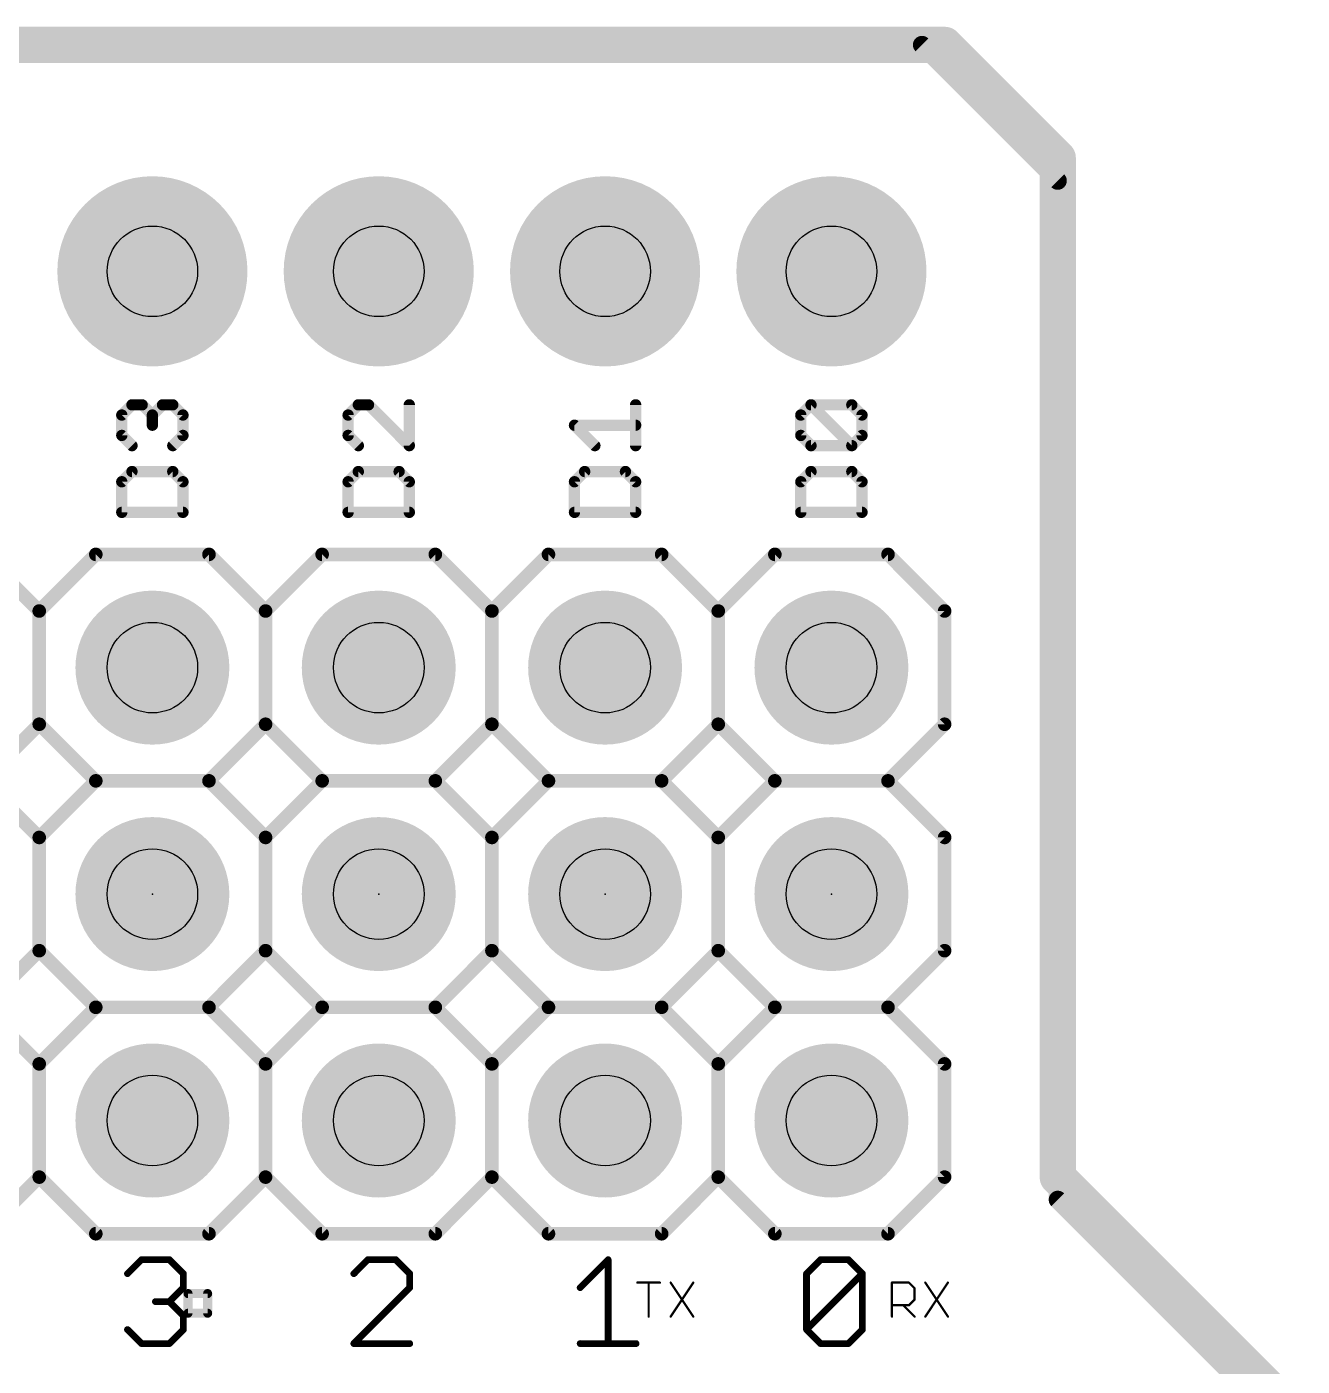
# Model space of a CAD drawing. Extents: x 45.5 to 117.9, y 20.2 to 75.1.
# Drawn here: x 102.73 to 117.04, y 60.11 to 75.13 of the extents above; entities that cross this region are included whole.
import ezdxf

# ---------------------------------------------------------------- set-up
doc = ezdxf.new("R2010")
doc.units = 0
for name, color, linetype in [('17', 82, 'CONTINUOUS'), ('20', 7, 'CONTINUOUS'), ('21', 253, 'CONTINUOUS'), ('23', 7, 'CONTINUOUS'), ('25', 253, 'CONTINUOUS'), ('29', 253, 'CONTINUOUS'), ('30', 253, 'CONTINUOUS'), ('44', 253, 'CONTINUOUS'), ('51', 253, 'CONTINUOUS')]:
    doc.layers.add(name, color=color, linetype=linetype)

# ---------------------------------------------------------------- blocks, each defined once
blk = doc.blocks.new('RECT')
blk.add_solid([(-0.5, -0.5), (0.5, -0.5), (-0.5, 0.5), (0.5, 0.5)])
blk = doc.blocks.new('ROUNDP')
at = {"const_width": 0.5}
blk.add_lwpolyline([(0, -0.25, 1), (0, 0.25, 1), (0, -0.25)], format="xyb", dxfattribs=at)

msp = doc.modelspace()

# ---------------------------------------------------------------- linework, layer by layer
at = {"layer": '20', "const_width": 0.4064}
for points in [[(49.8475, 74.93), (113.03, 74.93)], [(113.03, 74.93), (114.3, 73.66)], [(114.3, 73.66), (114.3, 62.23)], [(114.3, 62.23), (116.84, 59.69)]]:
    msp.add_lwpolyline(points, dxfattribs=at)
at = {"layer": '20', "const_width": 0.2032}
for points in [[(113.1018, 75.0018, 1), (112.9582, 74.8582)], [(113.03, 74.8284, 1), (113.03, 75.0316)], [(114.4016, 73.66, 1), (114.1984, 73.66)], [(114.2282, 73.5882, 1), (114.3718, 73.7318)], [(114.3718, 62.3018, 1), (114.2282, 62.1582)], [(114.1984, 62.23, 1), (114.4016, 62.23)]]:
    msp.add_lwpolyline(points, format="xyb", dxfattribs=at)
at = {"layer": '21', "const_width": 0.1524}
for points in [[(102.235, 69.215), (102.87, 68.58)], [(102.87, 68.58), (103.505, 69.215)], [(103.505, 69.215), (104.775, 69.215)], [(104.775, 69.215), (105.41, 68.58)], [(105.41, 68.58), (106.045, 69.215)], [(106.045, 69.215), (107.315, 69.215)], [(107.315, 69.215), (107.95, 68.58)], [(107.95, 68.58), (108.585, 69.215)], [(108.585, 69.215), (109.855, 69.215)], [(109.855, 69.215), (110.49, 68.58)], [(110.49, 68.58), (111.125, 69.215)], [(111.125, 69.215), (112.395, 69.215)], [(112.395, 69.215), (113.03, 68.58)], [(102.87, 67.31), (102.87, 68.58)], [(102.87, 68.58), (102.87, 67.31)], [(105.41, 67.31), (105.41, 68.58)], [(105.41, 68.58), (105.41, 67.31)], [(107.95, 67.31), (107.95, 68.58)], [(107.95, 68.58), (107.95, 67.31)], [(110.49, 67.31), (110.49, 68.58)], [(110.49, 68.58), (110.49, 67.31)], [(113.03, 68.58), (113.03, 67.31)], [(102.87, 67.31), (102.235, 66.675)], [(103.505, 66.675), (102.87, 67.31)], [(105.41, 67.31), (104.775, 66.675)], [(106.045, 66.675), (105.41, 67.31)], [(107.95, 67.31), (107.315, 66.675)], [(108.585, 66.675), (107.95, 67.31)], [(110.49, 67.31), (109.855, 66.675)], [(111.125, 66.675), (110.49, 67.31)], [(113.03, 67.31), (112.395, 66.675)], [(102.235, 66.675), (102.87, 66.04)], [(102.87, 66.04), (103.505, 66.675)], [(103.505, 66.675), (104.775, 66.675)], [(104.775, 66.675), (105.41, 66.04)], [(105.41, 66.04), (106.045, 66.675)], [(106.045, 66.675), (107.315, 66.675)], [(107.315, 66.675), (107.95, 66.04)], [(107.95, 66.04), (108.585, 66.675)], [(108.585, 66.675), (109.855, 66.675)], [(109.855, 66.675), (110.49, 66.04)], [(110.49, 66.04), (111.125, 66.675)], [(111.125, 66.675), (112.395, 66.675)], [(112.395, 66.675), (113.03, 66.04)], [(102.87, 64.77), (102.87, 66.04)], [(102.87, 66.04), (102.87, 64.77)], [(105.41, 64.77), (105.41, 66.04)], [(105.41, 66.04), (105.41, 64.77)], [(107.95, 64.77), (107.95, 66.04)], [(107.95, 66.04), (107.95, 64.77)], [(110.49, 64.77), (110.49, 66.04)], [(110.49, 66.04), (110.49, 64.77)], [(113.03, 66.04), (113.03, 64.77)], [(102.87, 64.77), (102.235, 64.135)], [(103.505, 64.135), (102.87, 64.77)], [(105.41, 64.77), (104.775, 64.135)], [(106.045, 64.135), (105.41, 64.77)], [(107.95, 64.77), (107.315, 64.135)], [(108.585, 64.135), (107.95, 64.77)], [(110.49, 64.77), (109.855, 64.135)], [(111.125, 64.135), (110.49, 64.77)], [(113.03, 64.77), (112.395, 64.135)], [(102.235, 64.135), (102.87, 63.5)], [(102.87, 63.5), (103.505, 64.135)], [(103.505, 64.135), (104.775, 64.135)], [(104.775, 64.135), (105.41, 63.5)], [(105.41, 63.5), (106.045, 64.135)], [(106.045, 64.135), (107.315, 64.135)], [(107.315, 64.135), (107.95, 63.5)], [(107.95, 63.5), (108.585, 64.135)], [(108.585, 64.135), (109.855, 64.135)], [(109.855, 64.135), (110.49, 63.5)], [(110.49, 63.5), (111.125, 64.135)], [(111.125, 64.135), (112.395, 64.135)], [(112.395, 64.135), (113.03, 63.5)], [(102.87, 62.23), (102.87, 63.5)], [(102.87, 63.5), (102.87, 62.23)], [(105.41, 62.23), (105.41, 63.5)], [(105.41, 63.5), (105.41, 62.23)], [(107.95, 62.23), (107.95, 63.5)], [(107.95, 63.5), (107.95, 62.23)], [(110.49, 62.23), (110.49, 63.5)], [(110.49, 63.5), (110.49, 62.23)], [(113.03, 63.5), (113.03, 62.23)], [(102.235, 61.595), (102.87, 62.23)], [(102.87, 62.23), (103.505, 61.595)], [(104.775, 61.595), (105.41, 62.23)], [(105.41, 62.23), (106.045, 61.595)], [(107.315, 61.595), (107.95, 62.23)], [(107.95, 62.23), (108.585, 61.595)], [(109.855, 61.595), (110.49, 62.23)], [(110.49, 62.23), (111.125, 61.595)], [(112.395, 61.595), (113.03, 62.23)], [(103.505, 61.595), (104.775, 61.595)], [(106.045, 61.595), (107.315, 61.595)], [(108.585, 61.595), (109.855, 61.595)], [(111.125, 61.595), (112.395, 61.595)]]:
    msp.add_lwpolyline(points, dxfattribs=at)
at = {"layer": '21', "const_width": 0.0762}
for points in [[(103.505, 69.2531, 1), (103.505, 69.1769)], [(103.5319, 69.1881, 1), (103.4781, 69.2419)], [(104.8019, 69.2419, 1), (104.7481, 69.1881)], [(104.775, 69.1769, 1), (104.775, 69.2531)], [(106.045, 69.2531, 1), (106.045, 69.1769)], [(106.0719, 69.1881, 1), (106.0181, 69.2419)], [(107.3419, 69.2419, 1), (107.2881, 69.1881)], [(107.315, 69.1769, 1), (107.315, 69.2531)], [(108.585, 69.2531, 1), (108.585, 69.1769)], [(108.6119, 69.1881, 1), (108.5581, 69.2419)], [(109.8819, 69.2419, 1), (109.8281, 69.1881)], [(109.855, 69.1769, 1), (109.855, 69.2531)], [(111.125, 69.2531, 1), (111.125, 69.1769)], [(111.1519, 69.1881, 1), (111.0981, 69.2419)], [(112.4219, 69.2419, 1), (112.3681, 69.1881)], [(112.395, 69.1769, 1), (112.395, 69.2531)], [(102.9081, 68.58, 1), (102.8319, 68.58)], [(102.9081, 68.58, 1), (102.8319, 68.58)], [(102.8431, 68.6069, 1), (102.8969, 68.5531)], [(102.8431, 68.5531, 1), (102.8969, 68.6069)], [(105.4481, 68.58, 1), (105.3719, 68.58)], [(105.4481, 68.58, 1), (105.3719, 68.58)], [(105.3831, 68.6069, 1), (105.4369, 68.5531)], [(105.3831, 68.5531, 1), (105.4369, 68.6069)], [(107.9881, 68.58, 1), (107.9119, 68.58)], [(107.9881, 68.58, 1), (107.9119, 68.58)], [(107.9231, 68.6069, 1), (107.9769, 68.5531)], [(107.9231, 68.5531, 1), (107.9769, 68.6069)], [(110.5281, 68.58, 1), (110.4519, 68.58)], [(110.5281, 68.58, 1), (110.4519, 68.58)], [(110.4631, 68.6069, 1), (110.5169, 68.5531)], [(110.4631, 68.5531, 1), (110.5169, 68.6069)], [(113.0681, 68.58, 1), (112.9919, 68.58)], [(113.0031, 68.5531, 1), (113.0569, 68.6069)], [(102.8319, 67.31, 1), (102.9081, 67.31)], [(102.8319, 67.31, 1), (102.9081, 67.31)], [(102.8969, 67.3369, 1), (102.8431, 67.2831)], [(102.8969, 67.2831, 1), (102.8431, 67.3369)], [(105.3719, 67.31, 1), (105.4481, 67.31)], [(105.3719, 67.31, 1), (105.4481, 67.31)], [(105.4369, 67.3369, 1), (105.3831, 67.2831)], [(105.4369, 67.2831, 1), (105.3831, 67.3369)], [(107.9119, 67.31, 1), (107.9881, 67.31)], [(107.9119, 67.31, 1), (107.9881, 67.31)], [(107.9769, 67.3369, 1), (107.9231, 67.2831)], [(107.9769, 67.2831, 1), (107.9231, 67.3369)], [(110.4519, 67.31, 1), (110.5281, 67.31)], [(110.4519, 67.31, 1), (110.5281, 67.31)], [(110.5169, 67.3369, 1), (110.4631, 67.2831)], [(110.5169, 67.2831, 1), (110.4631, 67.3369)], [(112.9919, 67.31, 1), (113.0681, 67.31)], [(113.0569, 67.2831, 1), (113.0031, 67.3369)], [(103.505, 66.7131, 1), (103.505, 66.6369)], [(103.5319, 66.6481, 1), (103.4781, 66.7019)], [(103.4781, 66.6481, 1), (103.5319, 66.7019)], [(104.8019, 66.7019, 1), (104.7481, 66.6481)], [(104.7481, 66.7019, 1), (104.8019, 66.6481)], [(104.775, 66.6369, 1), (104.775, 66.7131)], [(106.045, 66.7131, 1), (106.045, 66.6369)], [(106.0719, 66.6481, 1), (106.0181, 66.7019)], [(106.0181, 66.6481, 1), (106.0719, 66.7019)], [(107.3419, 66.7019, 1), (107.2881, 66.6481)], [(107.2881, 66.7019, 1), (107.3419, 66.6481)], [(107.315, 66.6369, 1), (107.315, 66.7131)], [(108.585, 66.7131, 1), (108.585, 66.6369)], [(108.6119, 66.6481, 1), (108.5581, 66.7019)], [(108.5581, 66.6481, 1), (108.6119, 66.7019)], [(109.8819, 66.7019, 1), (109.8281, 66.6481)], [(109.8281, 66.7019, 1), (109.8819, 66.6481)], [(109.855, 66.6369, 1), (109.855, 66.7131)], [(111.125, 66.7131, 1), (111.125, 66.6369)], [(111.1519, 66.6481, 1), (111.0981, 66.7019)], [(111.0981, 66.6481, 1), (111.1519, 66.7019)], [(112.4219, 66.7019, 1), (112.3681, 66.6481)], [(112.3681, 66.7019, 1), (112.4219, 66.6481)], [(112.395, 66.6369, 1), (112.395, 66.7131)], [(102.9081, 66.04, 1), (102.8319, 66.04)], [(102.9081, 66.04, 1), (102.8319, 66.04)], [(105.4481, 66.04, 1), (105.3719, 66.04)], [(105.4481, 66.04, 1), (105.3719, 66.04)], [(107.9881, 66.04, 1), (107.9119, 66.04)], [(107.9881, 66.04, 1), (107.9119, 66.04)], [(110.5281, 66.04, 1), (110.4519, 66.04)], [(110.5281, 66.04, 1), (110.4519, 66.04)], [(113.0681, 66.04, 1), (112.9919, 66.04)], [(102.8431, 66.0669, 1), (102.8969, 66.0131)], [(102.8431, 66.0131, 1), (102.8969, 66.0669)], [(105.3831, 66.0669, 1), (105.4369, 66.0131)], [(105.3831, 66.0131, 1), (105.4369, 66.0669)], [(107.9231, 66.0669, 1), (107.9769, 66.0131)], [(107.9231, 66.0131, 1), (107.9769, 66.0669)], [(110.4631, 66.0669, 1), (110.5169, 66.0131)], [(110.4631, 66.0131, 1), (110.5169, 66.0669)], [(113.0031, 66.0131, 1), (113.0569, 66.0669)], [(102.8319, 64.77, 1), (102.9081, 64.77)], [(102.8319, 64.77, 1), (102.9081, 64.77)], [(102.8969, 64.7969, 1), (102.8431, 64.7431)], [(102.8969, 64.7431, 1), (102.8431, 64.7969)], [(105.3719, 64.77, 1), (105.4481, 64.77)], [(105.3719, 64.77, 1), (105.4481, 64.77)], [(105.4369, 64.7969, 1), (105.3831, 64.7431)], [(105.4369, 64.7431, 1), (105.3831, 64.7969)], [(107.9119, 64.77, 1), (107.9881, 64.77)], [(107.9119, 64.77, 1), (107.9881, 64.77)], [(107.9769, 64.7969, 1), (107.9231, 64.7431)], [(107.9769, 64.7431, 1), (107.9231, 64.7969)], [(110.4519, 64.77, 1), (110.5281, 64.77)], [(110.4519, 64.77, 1), (110.5281, 64.77)], [(110.5169, 64.7969, 1), (110.4631, 64.7431)], [(110.5169, 64.7431, 1), (110.4631, 64.7969)], [(112.9919, 64.77, 1), (113.0681, 64.77)], [(113.0569, 64.7431, 1), (113.0031, 64.7969)], [(103.505, 64.1731, 1), (103.505, 64.0969)], [(103.5319, 64.1081, 1), (103.4781, 64.1619)], [(103.4781, 64.1081, 1), (103.5319, 64.1619)], [(104.8019, 64.1619, 1), (104.7481, 64.1081)], [(104.7481, 64.1619, 1), (104.8019, 64.1081)], [(104.775, 64.0969, 1), (104.775, 64.1731)], [(106.045, 64.1731, 1), (106.045, 64.0969)], [(106.0719, 64.1081, 1), (106.0181, 64.1619)], [(106.0181, 64.1081, 1), (106.0719, 64.1619)], [(107.3419, 64.1619, 1), (107.2881, 64.1081)], [(107.2881, 64.1619, 1), (107.3419, 64.1081)], [(107.315, 64.0969, 1), (107.315, 64.1731)], [(108.585, 64.1731, 1), (108.585, 64.0969)], [(108.6119, 64.1081, 1), (108.5581, 64.1619)], [(108.5581, 64.1081, 1), (108.6119, 64.1619)], [(109.8819, 64.1619, 1), (109.8281, 64.1081)], [(109.8281, 64.1619, 1), (109.8819, 64.1081)], [(109.855, 64.0969, 1), (109.855, 64.1731)], [(111.125, 64.1731, 1), (111.125, 64.0969)], [(111.1519, 64.1081, 1), (111.0981, 64.1619)], [(111.0981, 64.1081, 1), (111.1519, 64.1619)], [(112.4219, 64.1619, 1), (112.3681, 64.1081)], [(112.3681, 64.1619, 1), (112.4219, 64.1081)], [(112.395, 64.0969, 1), (112.395, 64.1731)], [(102.9081, 63.5, 1), (102.8319, 63.5)], [(102.9081, 63.5, 1), (102.8319, 63.5)], [(102.8431, 63.5269, 1), (102.8969, 63.4731)], [(102.8431, 63.4731, 1), (102.8969, 63.5269)], [(105.4481, 63.5, 1), (105.3719, 63.5)], [(105.4481, 63.5, 1), (105.3719, 63.5)], [(105.3831, 63.5269, 1), (105.4369, 63.4731)], [(105.3831, 63.4731, 1), (105.4369, 63.5269)], [(107.9881, 63.5, 1), (107.9119, 63.5)], [(107.9881, 63.5, 1), (107.9119, 63.5)], [(107.9231, 63.5269, 1), (107.9769, 63.4731)], [(107.9231, 63.4731, 1), (107.9769, 63.5269)], [(110.5281, 63.5, 1), (110.4519, 63.5)], [(110.5281, 63.5, 1), (110.4519, 63.5)], [(110.4631, 63.5269, 1), (110.5169, 63.4731)], [(110.4631, 63.4731, 1), (110.5169, 63.5269)], [(113.0681, 63.5, 1), (112.9919, 63.5)], [(113.0031, 63.4731, 1), (113.0569, 63.5269)], [(102.8319, 62.23, 1), (102.9081, 62.23)], [(102.8319, 62.23, 1), (102.9081, 62.23)], [(102.8969, 62.2569, 1), (102.8431, 62.2031)], [(102.8969, 62.2031, 1), (102.8431, 62.2569)], [(105.3719, 62.23, 1), (105.4481, 62.23)], [(105.3719, 62.23, 1), (105.4481, 62.23)], [(105.4369, 62.2569, 1), (105.3831, 62.2031)], [(105.4369, 62.2031, 1), (105.3831, 62.2569)], [(107.9119, 62.23, 1), (107.9881, 62.23)], [(107.9119, 62.23, 1), (107.9881, 62.23)], [(107.9769, 62.2569, 1), (107.9231, 62.2031)], [(107.9769, 62.2031, 1), (107.9231, 62.2569)], [(110.4519, 62.23, 1), (110.5281, 62.23)], [(110.4519, 62.23, 1), (110.5281, 62.23)], [(110.5169, 62.2569, 1), (110.4631, 62.2031)], [(110.5169, 62.2031, 1), (110.4631, 62.2569)], [(112.9919, 62.23, 1), (113.0681, 62.23)], [(113.0569, 62.2031, 1), (113.0031, 62.2569)], [(103.505, 61.6331, 1), (103.505, 61.5569)], [(103.4781, 61.5681, 1), (103.5319, 61.6219)], [(104.7481, 61.6219, 1), (104.8019, 61.5681)], [(104.775, 61.5569, 1), (104.775, 61.6331)], [(106.045, 61.6331, 1), (106.045, 61.5569)], [(106.0181, 61.5681, 1), (106.0719, 61.6219)], [(107.2881, 61.6219, 1), (107.3419, 61.5681)], [(107.315, 61.5569, 1), (107.315, 61.6331)], [(108.585, 61.6331, 1), (108.585, 61.5569)], [(108.5581, 61.5681, 1), (108.6119, 61.6219)], [(109.8281, 61.6219, 1), (109.8819, 61.5681)], [(109.855, 61.5569, 1), (109.855, 61.6331)], [(111.125, 61.6331, 1), (111.125, 61.5569)], [(111.0981, 61.5681, 1), (111.1519, 61.6219)], [(112.3681, 61.6219, 1), (112.4219, 61.5681)], [(112.395, 61.5569, 1), (112.395, 61.6331)]]:
    msp.add_lwpolyline(points, format="xyb", dxfattribs=at)
at = {"layer": '23'}
for p in [(104.14, 65.405), (106.68, 65.405), (109.22, 65.405), (111.76, 65.405)]:
    msp.add_point(p, dxfattribs=at)
at = {"layer": '25'}
for points, const_width in [([(103.7965, 70.7783), (103.9109, 70.8927)], 0.127), ([(103.9109, 70.8927), (104.0253, 70.8927)], 0.127), ([(104.0253, 70.8927), (104.1397, 70.7783)], 0.127), ([(104.1397, 70.7783), (104.2541, 70.8927)], 0.127), ([(104.2541, 70.8927), (104.3685, 70.8927)], 0.127), ([(104.3685, 70.8927), (104.4829, 70.7783)], 0.127), ([(106.4509, 70.8927), (106.3365, 70.7783)], 0.127), ([(106.5653, 70.8927), (106.4509, 70.8927)], 0.127), ([(107.0229, 70.4351), (106.5653, 70.8927)], 0.127), ([(107.0229, 70.8927), (107.0229, 70.4351)], 0.127), ([(109.5629, 70.4351), (109.5629, 70.8927)], 0.127), ([(111.4165, 70.7783), (111.5309, 70.8927)], 0.127), ([(111.5309, 70.8927), (111.9885, 70.8927)], 0.127), ([(111.9885, 70.4351), (111.5309, 70.8927)], 0.127), ([(111.9885, 70.8927), (112.1029, 70.7783)], 0.127), ([(103.7965, 70.5495), (103.7965, 70.7783)], 0.127), ([(104.1397, 70.7783), (104.1397, 70.6639)], 0.127), ([(104.4829, 70.7783), (104.4829, 70.5495)], 0.127), ([(106.3365, 70.7783), (106.3365, 70.5495)], 0.127), ([(111.4165, 70.5495), (111.4165, 70.7783)], 0.127), ([(112.1029, 70.7783), (112.1029, 70.5495)], 0.127), ([(109.1053, 70.4351), (108.8765, 70.6639)], 0.127), ([(108.8765, 70.6639), (109.5629, 70.6639)], 0.127), ([(103.9109, 70.4351), (103.7965, 70.5495)], 0.127), ([(104.4829, 70.5495), (104.3685, 70.4351)], 0.127), ([(106.3365, 70.5495), (106.4509, 70.4351)], 0.127), ([(111.5309, 70.4351), (111.4165, 70.5495)], 0.127), ([(111.9885, 70.4351), (111.5309, 70.4351)], 0.127), ([(112.1029, 70.5495), (111.9885, 70.4351)], 0.127), ([(103.9109, 70.1443), (103.7965, 70.0299)], 0.127), ([(104.3685, 70.1443), (103.9109, 70.1443)], 0.127), ([(104.4829, 70.0299), (104.3685, 70.1443)], 0.127), ([(106.4509, 70.1443), (106.3365, 70.0299)], 0.127), ([(106.9085, 70.1443), (106.4509, 70.1443)], 0.127), ([(107.0229, 70.0299), (106.9085, 70.1443)], 0.127), ([(108.9909, 70.1443), (108.8765, 70.0299)], 0.127), ([(109.4485, 70.1443), (108.9909, 70.1443)], 0.127), ([(109.5629, 70.0299), (109.4485, 70.1443)], 0.127), ([(111.5309, 70.1443), (111.4165, 70.0299)], 0.127), ([(111.9885, 70.1443), (111.5309, 70.1443)], 0.127), ([(112.1029, 70.0299), (111.9885, 70.1443)], 0.127), ([(103.7965, 70.0299), (103.7965, 69.6867)], 0.127), ([(104.4829, 69.6867), (104.4829, 70.0299)], 0.127), ([(106.3365, 70.0299), (106.3365, 69.6867)], 0.127), ([(107.0229, 69.6867), (107.0229, 70.0299)], 0.127), ([(108.8765, 70.0299), (108.8765, 69.6867)], 0.127), ([(109.5629, 69.6867), (109.5629, 70.0299)], 0.127), ([(111.4165, 70.0299), (111.4165, 69.6867)], 0.127), ([(112.1029, 69.6867), (112.1029, 70.0299)], 0.127), ([(103.7965, 69.6867), (104.4829, 69.6867)], 0.127), ([(106.3365, 69.6867), (107.0229, 69.6867)], 0.127), ([(108.8765, 69.6867), (109.5629, 69.6867)], 0.127), ([(111.4165, 69.6867), (112.1029, 69.6867)], 0.127), ([(103.8606, 61.1469), (104.0174, 61.3037)], 0.0762), ([(104.0174, 61.3037), (104.3309, 61.3037)], 0.0762), ([(104.3309, 61.3037), (104.4877, 61.1469)], 0.0762), ([(106.5574, 61.3037), (106.4006, 61.1469)], 0.0762), ([(106.8709, 61.3037), (106.5574, 61.3037)], 0.0762), ([(107.0277, 61.1469), (106.8709, 61.3037)], 0.0762), ([(108.9406, 60.9902), (109.2541, 61.3037)], 0.0762), ([(109.2541, 61.3037), (109.2541, 60.3631)], 0.0762), ([(111.4806, 61.1469), (111.6374, 61.3037)], 0.0762), ([(111.6374, 61.3037), (111.9509, 61.3037)], 0.0762), ([(111.9509, 61.3037), (112.1077, 61.1469)], 0.0762), ([(104.4877, 61.1469), (104.4877, 60.9902)], 0.0762), ([(107.0277, 60.9902), (107.0277, 61.1469)], 0.0762), ([(111.4806, 60.5199), (111.4806, 61.1469)], 0.0762), ([(111.4806, 60.5199), (112.1077, 61.1469)], 0.0762), ([(112.1077, 61.1469), (112.1077, 60.5199)], 0.0762), ([(104.4877, 60.9902), (104.3309, 60.8334)], 0.0762), ([(106.4006, 60.3631), (107.0277, 60.9902)], 0.0762), ([(109.5816, 61.0468), (109.8358, 61.0468)], 0.0254), ([(109.7087, 60.6654), (109.7087, 61.0468)], 0.0254), ([(109.9558, 61.0468), (110.21, 60.6654)], 0.0254), ([(110.21, 61.0468), (109.9558, 60.6654)], 0.0254), ([(112.4391, 60.6654), (112.4391, 61.0468)], 0.0254), ([(112.4391, 61.0468), (112.6298, 61.0468)], 0.0254), ([(112.6298, 61.0468), (112.6933, 60.9832)], 0.0254), ([(112.8133, 61.0468), (113.0675, 60.6654)], 0.0254), ([(113.0675, 61.0468), (112.8133, 60.6654)], 0.0254), ([(104.3309, 60.8334), (104.1741, 60.8334)], 0.0762), ([(104.3309, 60.8334), (104.4877, 60.6766)], 0.0762), ([(104.5397, 60.7035), (104.5397, 60.9238)], 0.1016), ([(104.5397, 60.9238), (104.76, 60.9238)], 0.1016), ([(104.76, 60.9238), (104.76, 60.7035)], 0.1016), ([(112.6933, 60.8561), (112.6298, 60.7925)], 0.0254), ([(112.6933, 60.9832), (112.6933, 60.8561)], 0.0254), ([(104.4877, 60.6766), (104.4877, 60.5199)], 0.0762), ([(104.76, 60.7035), (104.5397, 60.7035)], 0.1016), ([(112.6298, 60.7925), (112.4391, 60.7925)], 0.0254), ([(112.5662, 60.7925), (112.6933, 60.6654)], 0.0254), ([(104.0174, 60.3631), (103.8606, 60.5199)], 0.0762), ([(104.4877, 60.5199), (104.3309, 60.3631)], 0.0762), ([(111.6374, 60.3631), (111.4806, 60.5199)], 0.0762), ([(112.1077, 60.5199), (111.9509, 60.3631)], 0.0762), ([(104.3309, 60.3631), (104.0174, 60.3631)], 0.0762), ([(107.0277, 60.3631), (106.4006, 60.3631)], 0.0762), ([(108.9406, 60.3631), (109.5677, 60.3631)], 0.0762), ([(111.9509, 60.3631), (111.6374, 60.3631)], 0.0762)]:
    msp.add_lwpolyline(points, dxfattribs=dict(at, const_width=const_width))
for points, const_width in [([(103.9109, 70.9244, 1), (103.9109, 70.8609)], 0.0635), ([(103.9334, 70.8702, 1), (103.8885, 70.9151)], 0.0635), ([(104.0478, 70.9151, 1), (104.0029, 70.8702)], 0.0635), ([(104.0253, 70.8609, 1), (104.0253, 70.9244)], 0.0635), ([(104.2541, 70.9244, 1), (104.2541, 70.8609)], 0.0635), ([(104.2766, 70.8702, 1), (104.2317, 70.9151)], 0.0635), ([(104.391, 70.9151, 1), (104.3461, 70.8702)], 0.0635), ([(104.3685, 70.8609, 1), (104.3685, 70.9244)], 0.0635), ([(106.4509, 70.9244, 1), (106.4509, 70.8609)], 0.0635), ([(106.4734, 70.8702, 1), (106.4285, 70.9151)], 0.0635), ([(106.5878, 70.9151, 1), (106.5429, 70.8702)], 0.0635), ([(106.5653, 70.8609, 1), (106.5653, 70.9244)], 0.0635), ([(107.0547, 70.8927, 1), (106.9912, 70.8927)], 0.0635), ([(109.5947, 70.8927, 1), (109.5311, 70.8927)], 0.0635), ([(111.5309, 70.9244, 1), (111.5309, 70.8609)], 0.0635), ([(111.5534, 70.9151, 1), (111.5085, 70.8702)], 0.0635), ([(111.5534, 70.8702, 1), (111.5085, 70.9151)], 0.0635), ([(112.011, 70.9151, 1), (111.9661, 70.8702)], 0.0635), ([(111.9885, 70.8609, 1), (111.9885, 70.9244)], 0.0635), ([(103.8283, 70.7783, 1), (103.7648, 70.7783)], 0.0635), ([(103.7741, 70.8007, 1), (103.819, 70.7558)], 0.0635), ([(104.1715, 70.7783, 1), (104.108, 70.7783)], 0.0635), ([(104.1173, 70.8007, 1), (104.1622, 70.7558)], 0.0635), ([(104.1173, 70.7558, 1), (104.1622, 70.8007)], 0.0635), ([(104.5147, 70.7783, 1), (104.4511, 70.7783)], 0.0635), ([(104.4604, 70.7558, 1), (104.5054, 70.8007)], 0.0635), ([(106.3683, 70.7783, 1), (106.3048, 70.7783)], 0.0635), ([(106.3141, 70.8007, 1), (106.359, 70.7558)], 0.0635), ([(111.4483, 70.7783, 1), (111.3848, 70.7783)], 0.0635), ([(111.3941, 70.8007, 1), (111.439, 70.7558)], 0.0635), ([(112.1347, 70.7783, 1), (112.0712, 70.7783)], 0.0635), ([(112.0804, 70.7558, 1), (112.1254, 70.8007)], 0.0635), ([(104.108, 70.6639, 1), (104.1715, 70.6639)], 0.0635), ([(108.8765, 70.6956, 1), (108.8765, 70.6321)], 0.0635), ([(108.899, 70.6863, 1), (108.8541, 70.6414)], 0.0635), ([(109.5629, 70.6321, 1), (109.5629, 70.6956)], 0.0635), ([(103.7648, 70.5495, 1), (103.8283, 70.5495)], 0.0635), ([(103.819, 70.5719, 1), (103.7741, 70.527)], 0.0635), ([(103.8885, 70.4126, 1), (103.9334, 70.4575)], 0.0635), ([(104.3461, 70.4575, 1), (104.391, 70.4126)], 0.0635), ([(104.4511, 70.5495, 1), (104.5147, 70.5495)], 0.0635), ([(104.5054, 70.527, 1), (104.4604, 70.5719)], 0.0635), ([(106.3048, 70.5495, 1), (106.3683, 70.5495)], 0.0635), ([(106.359, 70.5719, 1), (106.3141, 70.527)], 0.0635), ([(106.4285, 70.4126, 1), (106.4734, 70.4575)], 0.0635), ([(106.9912, 70.4351, 1), (107.0547, 70.4351)], 0.0635), ([(107.0004, 70.4126, 1), (107.0454, 70.4575)], 0.0635), ([(109.0829, 70.4126, 1), (109.1278, 70.4575)], 0.0635), ([(109.5311, 70.4351, 1), (109.5947, 70.4351)], 0.0635), ([(111.3848, 70.5495, 1), (111.4483, 70.5495)], 0.0635), ([(111.439, 70.5719, 1), (111.3941, 70.527)], 0.0635), ([(111.5309, 70.4668, 1), (111.5309, 70.4033)], 0.0635), ([(111.5085, 70.4126, 1), (111.5534, 70.4575)], 0.0635), ([(111.9661, 70.4575, 1), (112.011, 70.4126)], 0.0635), ([(111.9661, 70.4126, 1), (112.011, 70.4575)], 0.0635), ([(111.9885, 70.4033, 1), (111.9885, 70.4668)], 0.0635), ([(112.0712, 70.5495, 1), (112.1347, 70.5495)], 0.0635), ([(112.1254, 70.527, 1), (112.0804, 70.5719)], 0.0635), ([(103.9109, 70.176, 1), (103.9109, 70.1125)], 0.0635), ([(103.9334, 70.1218, 1), (103.8885, 70.1667)], 0.0635), ([(104.391, 70.1667, 1), (104.3461, 70.1218)], 0.0635), ([(104.3685, 70.1125, 1), (104.3685, 70.176)], 0.0635), ([(106.4509, 70.176, 1), (106.4509, 70.1125)], 0.0635), ([(106.4734, 70.1218, 1), (106.4285, 70.1667)], 0.0635), ([(106.931, 70.1667, 1), (106.8861, 70.1218)], 0.0635), ([(106.9085, 70.1125, 1), (106.9085, 70.176)], 0.0635), ([(108.9909, 70.176, 1), (108.9909, 70.1125)], 0.0635), ([(109.0134, 70.1218, 1), (108.9685, 70.1667)], 0.0635), ([(109.471, 70.1667, 1), (109.4261, 70.1218)], 0.0635), ([(109.4485, 70.1125, 1), (109.4485, 70.176)], 0.0635), ([(111.5309, 70.176, 1), (111.5309, 70.1125)], 0.0635), ([(111.5534, 70.1218, 1), (111.5085, 70.1667)], 0.0635), ([(112.011, 70.1667, 1), (111.9661, 70.1218)], 0.0635), ([(111.9885, 70.1125, 1), (111.9885, 70.176)], 0.0635), ([(103.8283, 70.0299, 1), (103.7648, 70.0299)], 0.0635), ([(103.7741, 70.0523, 1), (103.819, 70.0074)], 0.0635), ([(104.5147, 70.0299, 1), (104.4511, 70.0299)], 0.0635), ([(104.4604, 70.0074, 1), (104.5054, 70.0523)], 0.0635), ([(106.3683, 70.0299, 1), (106.3048, 70.0299)], 0.0635), ([(106.3141, 70.0523, 1), (106.359, 70.0074)], 0.0635), ([(107.0547, 70.0299, 1), (106.9912, 70.0299)], 0.0635), ([(107.0004, 70.0074, 1), (107.0454, 70.0523)], 0.0635), ([(108.9083, 70.0299, 1), (108.8448, 70.0299)], 0.0635), ([(108.8541, 70.0523, 1), (108.899, 70.0074)], 0.0635), ([(109.5947, 70.0299, 1), (109.5311, 70.0299)], 0.0635), ([(109.5404, 70.0074, 1), (109.5854, 70.0523)], 0.0635), ([(111.4483, 70.0299, 1), (111.3848, 70.0299)], 0.0635), ([(111.3941, 70.0523, 1), (111.439, 70.0074)], 0.0635), ([(112.1347, 70.0299, 1), (112.0712, 70.0299)], 0.0635), ([(112.0804, 70.0074, 1), (112.1254, 70.0523)], 0.0635), ([(103.7965, 69.7184, 1), (103.7965, 69.6549)], 0.0635), ([(103.7648, 69.6867, 1), (103.8283, 69.6867)], 0.0635), ([(104.4511, 69.6867, 1), (104.5147, 69.6867)], 0.0635), ([(104.4829, 69.6549, 1), (104.4829, 69.7184)], 0.0635), ([(106.3365, 69.7184, 1), (106.3365, 69.6549)], 0.0635), ([(106.3048, 69.6867, 1), (106.3683, 69.6867)], 0.0635), ([(106.9912, 69.6867, 1), (107.0547, 69.6867)], 0.0635), ([(107.0229, 69.6549, 1), (107.0229, 69.7184)], 0.0635), ([(108.8765, 69.7184, 1), (108.8765, 69.6549)], 0.0635), ([(108.8448, 69.6867, 1), (108.9083, 69.6867)], 0.0635), ([(109.5311, 69.6867, 1), (109.5947, 69.6867)], 0.0635), ([(109.5629, 69.6549, 1), (109.5629, 69.7184)], 0.0635), ([(111.4165, 69.7184, 1), (111.4165, 69.6549)], 0.0635), ([(111.3848, 69.6867, 1), (111.4483, 69.6867)], 0.0635), ([(112.0712, 69.6867, 1), (112.1347, 69.6867)], 0.0635), ([(112.1029, 69.6549, 1), (112.1029, 69.7184)], 0.0635), ([(104.0174, 61.3228, 1), (104.0174, 61.2847)], 0.0381), ([(104.0308, 61.2902, 1), (104.0039, 61.3172)], 0.0381), ([(104.3444, 61.3172, 1), (104.3174, 61.2902)], 0.0381), ([(104.3309, 61.2847, 1), (104.3309, 61.3228)], 0.0381), ([(106.5574, 61.3228, 1), (106.5574, 61.2847)], 0.0381), ([(106.5708, 61.2902, 1), (106.5439, 61.3172)], 0.0381), ([(106.8844, 61.3172, 1), (106.8574, 61.2902)], 0.0381), ([(106.8709, 61.2847, 1), (106.8709, 61.3228)], 0.0381), ([(109.2732, 61.3037, 1), (109.2351, 61.3037)], 0.0381), ([(109.2676, 61.2902, 1), (109.2407, 61.3172)], 0.0381), ([(111.6374, 61.3228, 1), (111.6374, 61.2847)], 0.0381), ([(111.6508, 61.2902, 1), (111.6239, 61.3172)], 0.0381), ([(111.9644, 61.3172, 1), (111.9374, 61.2902)], 0.0381), ([(111.9509, 61.2847, 1), (111.9509, 61.3228)], 0.0381), ([(103.8471, 61.1604, 1), (103.8741, 61.1335)], 0.0381), ([(104.5067, 61.1469, 1), (104.4686, 61.1469)], 0.0381), ([(104.4742, 61.1335, 1), (104.5011, 61.1604)], 0.0381), ([(106.3871, 61.1604, 1), (106.4141, 61.1335)], 0.0381), ([(107.0467, 61.1469, 1), (107.0086, 61.1469)], 0.0381), ([(107.0142, 61.1335, 1), (107.0411, 61.1604)], 0.0381), ([(111.4671, 61.1604, 1), (111.4941, 61.1335)], 0.0381), ([(111.4997, 61.1469, 1), (111.4616, 61.1469)], 0.0381), ([(112.1267, 61.1469, 1), (112.0886, 61.1469)], 0.0381), ([(112.1211, 61.1335, 1), (112.0942, 61.1604)], 0.0381), ([(112.0942, 61.1335, 1), (112.1211, 61.1604)], 0.0381), ([(104.4686, 60.9902, 1), (104.5067, 60.9902)], 0.0381), ([(104.5011, 60.9767, 1), (104.4742, 61.0036)], 0.0381), ([(107.0086, 60.9902, 1), (107.0467, 60.9902)], 0.0381), ([(107.0411, 60.9767, 1), (107.0142, 61.0036)], 0.0381), ([(108.9271, 61.0036, 1), (108.9541, 60.9767)], 0.0381), ([(109.5816, 61.0531, 1), (109.5816, 61.0404)], 0.0127), ([(109.7151, 61.0468, 1), (109.7024, 61.0468)], 0.0127), ([(109.8358, 61.0404, 1), (109.8358, 61.0531)], 0.0127), ([(109.9611, 61.0503, 1), (109.9505, 61.0432)], 0.0127), ([(110.2153, 61.0432, 1), (110.2048, 61.0503)], 0.0127), ([(112.4391, 61.0531, 1), (112.4391, 61.0404)], 0.0127), ([(112.4455, 61.0468, 1), (112.4328, 61.0468)], 0.0127), ([(112.6343, 61.0512, 1), (112.6253, 61.0423)], 0.0127), ([(112.6298, 61.0404, 1), (112.6298, 61.0531)], 0.0127), ([(112.8186, 61.0503, 1), (112.808, 61.0432)], 0.0127), ([(113.0728, 61.0432, 1), (113.0623, 61.0503)], 0.0127), ([(104.1741, 60.8525, 1), (104.1741, 60.8144)], 0.0381), ([(104.3444, 60.8469, 1), (104.3174, 60.8199)], 0.0381), ([(104.3174, 60.8469, 1), (104.3444, 60.8199)], 0.0381), ([(104.3309, 60.8144, 1), (104.3309, 60.8525)], 0.0381), ([(104.5651, 60.9238, 1), (104.5143, 60.9238)], 0.0508), ([(104.5397, 60.9492, 1), (104.5397, 60.8984)], 0.0508), ([(104.7854, 60.9238, 1), (104.7346, 60.9238)], 0.0508), ([(104.76, 60.8984, 1), (104.76, 60.9492)], 0.0508), ([(112.6997, 60.9832, 1), (112.687, 60.9832)], 0.0127), ([(112.687, 60.8561, 1), (112.6997, 60.8561)], 0.0127), ([(112.6889, 60.9787, 1), (112.6978, 60.9877)], 0.0127), ([(112.6978, 60.8516, 1), (112.6889, 60.8606)], 0.0127), ([(104.5067, 60.6766, 1), (104.4686, 60.6766)], 0.0381), ([(104.4742, 60.6632, 1), (104.5011, 60.6901)], 0.0381), ([(104.5397, 60.7289, 1), (104.5397, 60.6781)], 0.0508), ([(104.5143, 60.7035, 1), (104.5651, 60.7035)], 0.0508), ([(104.7346, 60.7035, 1), (104.7854, 60.7035)], 0.0508), ([(104.76, 60.6781, 1), (104.76, 60.7289)], 0.0508), ([(112.4391, 60.7989, 1), (112.4391, 60.7862)], 0.0127), ([(112.5707, 60.797, 1), (112.5617, 60.788)], 0.0127), ([(112.6253, 60.797, 1), (112.6343, 60.788)], 0.0127), ([(112.6298, 60.7862, 1), (112.6298, 60.7989)], 0.0127), ([(103.8741, 60.5333, 1), (103.8471, 60.5064)], 0.0381), ([(104.5011, 60.5064, 1), (104.4742, 60.5333)], 0.0381), ([(109.7024, 60.6654, 1), (109.7151, 60.6654)], 0.0127), ([(109.9505, 60.669, 1), (109.9611, 60.6619)], 0.0127), ([(110.2048, 60.6619, 1), (110.2153, 60.669)], 0.0127), ([(111.4941, 60.5333, 1), (111.4671, 60.5064)], 0.0381), ([(111.4671, 60.5333, 1), (111.4941, 60.5064)], 0.0381), ([(112.1211, 60.5064, 1), (112.0942, 60.5333)], 0.0381), ([(112.4328, 60.6654, 1), (112.4455, 60.6654)], 0.0127), ([(112.6889, 60.6609, 1), (112.6978, 60.6699)], 0.0127), ([(112.808, 60.669, 1), (112.8186, 60.6619)], 0.0127), ([(113.0623, 60.6619, 1), (113.0728, 60.669)], 0.0127), ([(104.0174, 60.3822, 1), (104.0174, 60.3441)], 0.0381), ([(104.3309, 60.3441, 1), (104.3309, 60.3822)], 0.0381), ([(104.4686, 60.5199, 1), (104.5067, 60.5199)], 0.0381), ([(106.4006, 60.3822, 1), (106.4006, 60.3441)], 0.0381), ([(107.0277, 60.3441, 1), (107.0277, 60.3822)], 0.0381), ([(108.9406, 60.3822, 1), (108.9406, 60.3441)], 0.0381), ([(109.5677, 60.3441, 1), (109.5677, 60.3822)], 0.0381), ([(111.4616, 60.5199, 1), (111.4997, 60.5199)], 0.0381), ([(111.6374, 60.3822, 1), (111.6374, 60.3441)], 0.0381), ([(111.9509, 60.3441, 1), (111.9509, 60.3822)], 0.0381), ([(112.0886, 60.5199, 1), (112.1267, 60.5199)], 0.0381), ([(104.0039, 60.3496, 1), (104.0308, 60.3766)], 0.0381), ([(104.3174, 60.3766, 1), (104.3444, 60.3496)], 0.0381), ([(106.3871, 60.3766, 1), (106.4141, 60.3496)], 0.0381), ([(109.2351, 60.3631, 1), (109.2732, 60.3631)], 0.0381), ([(111.6239, 60.3496, 1), (111.6508, 60.3766)], 0.0381), ([(111.9374, 60.3766, 1), (111.9644, 60.3496)], 0.0381)]:
    msp.add_lwpolyline(points, format="xyb", dxfattribs=dict(at, const_width=const_width))
at = {"layer": '44'}
for centre in [(104.14, 72.39), (106.68, 72.39), (109.22, 72.39), (111.76, 72.39), (104.14, 67.945), (106.68, 67.945), (109.22, 67.945), (111.76, 67.945), (104.14, 65.405), (106.68, 65.405), (109.22, 65.405), (111.76, 65.405), (104.14, 62.865), (106.68, 62.865), (109.22, 62.865), (111.76, 62.865)]:
    msp.add_circle(centre, 0.508, dxfattribs=at)
at = {"layer": '51', "const_width": 0.2032}
for points in [[(48.26, 74.93), (112.776, 74.93)], [(112.776, 74.93), (114.3, 73.406)], [(114.3, 73.406), (114.3, 61.976)], [(114.3, 61.976), (116.84, 59.436)]]:
    msp.add_lwpolyline(points, dxfattribs=at)
at = {"layer": '51', "const_width": 0.1016}
for points in [[(112.8119, 74.9659, 1), (112.7401, 74.8941)], [(112.776, 74.8792, 1), (112.776, 74.9808)], [(114.3508, 73.406, 1), (114.2492, 73.406)], [(114.2641, 73.3701, 1), (114.3359, 73.4419)], [(114.3359, 62.0119, 1), (114.2641, 61.9401)], [(114.2492, 61.976, 1), (114.3508, 61.976)]]:
    msp.add_lwpolyline(points, format="xyb", dxfattribs=at)

# ---------------------------------------------------------------- block references
at = {"layer": '17', "xscale": 1.9304, "yscale": 1.9304}
for p in [(104.14, 72.39), (104.14, 72.39), (106.68, 72.39), (106.68, 72.39), (109.22, 72.39), (109.22, 72.39), (111.76, 72.39), (111.76, 72.39)]:
    msp.add_blockref('ROUNDP', p, dxfattribs=at)
at = {"layer": '17', "xscale": 1.524, "yscale": 1.524, "rotation": 180}
for p in [(104.14, 67.945), (104.14, 67.945), (106.68, 67.945), (106.68, 67.945), (109.22, 67.945), (109.22, 67.945), (111.76, 67.945), (111.76, 67.945), (104.14, 65.405), (104.14, 65.405), (106.68, 65.405), (106.68, 65.405), (109.22, 65.405), (109.22, 65.405), (111.76, 65.405), (111.76, 65.405), (104.14, 62.865), (104.14, 62.865), (106.68, 62.865), (106.68, 62.865), (109.22, 62.865), (109.22, 62.865), (111.76, 62.865), (111.76, 62.865)]:
    msp.add_blockref('ROUNDP', p, dxfattribs=at)
at = {"layer": '29', "xscale": 2.1336, "yscale": 2.1336}
for p in [(104.14, 72.39), (106.68, 72.39), (109.22, 72.39), (111.76, 72.39)]:
    msp.add_blockref('ROUNDP', p, dxfattribs=at)
at = {"layer": '29', "xscale": 1.7272, "yscale": 1.7272, "rotation": 180}
for p in [(104.14, 67.945), (106.68, 67.945), (109.22, 67.945), (111.76, 67.945), (104.14, 65.405), (106.68, 65.405), (109.22, 65.405), (111.76, 65.405), (104.14, 62.865), (106.68, 62.865), (109.22, 62.865), (111.76, 62.865)]:
    msp.add_blockref('ROUNDP', p, dxfattribs=at)
at = {"layer": '30', "xscale": 2.1336, "yscale": 2.1336}
for p in [(104.14, 72.39), (106.68, 72.39), (109.22, 72.39), (111.76, 72.39)]:
    msp.add_blockref('ROUNDP', p, dxfattribs=at)
at = {"layer": '30', "xscale": 1.7272, "yscale": 1.7272, "rotation": 180}
for p in [(104.14, 67.945), (106.68, 67.945), (109.22, 67.945), (111.76, 67.945), (104.14, 65.405), (106.68, 65.405), (109.22, 65.405), (111.76, 65.405), (104.14, 62.865), (106.68, 62.865), (109.22, 62.865), (111.76, 62.865)]:
    msp.add_blockref('ROUNDP', p, dxfattribs=at)
at = {"layer": '51', "xscale": 0.508, "yscale": 0.508, "rotation": 90}
for p in [(104.14, 67.945), (106.68, 67.945), (109.22, 67.945), (111.76, 67.945), (104.14, 65.405), (106.68, 65.405), (109.22, 65.405), (111.76, 65.405), (104.14, 62.865), (106.68, 62.865), (109.22, 62.865), (111.76, 62.865)]:
    msp.add_blockref('RECT', p, dxfattribs=at)

doc.saveas('drawing.dxf')
